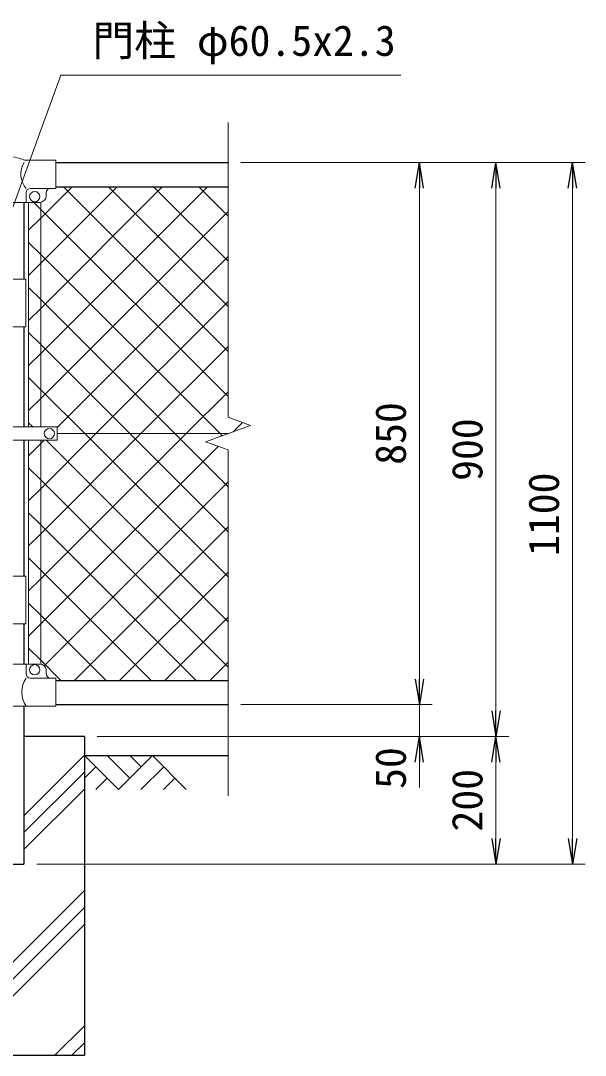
# Model space of a CAD drawing. Units: millimetres, scale not verified. Extents: x -4200 to 4200, y -2970 to 2970.
# Drawn here: x 2267 to 3152, y -1039 to 584 of the extents above; entities that cross this region are included whole.
import ezdxf
from ezdxf.enums import TextEntityAlignment as Align

# ---------------------------------------------------------------- set-up
doc = ezdxf.new("R2010")
doc.units = ezdxf.units.MM
doc.header["$LTSCALE"] = 10
for name, color, linetype, lineweight in [('0-2_D-STR1', 1, 'Continuous', 25), ('0-3_D-STR3', 3, 'Continuous', 13), ('0-4_D-DCR-HCH', 7, 'Continuous', 13), ('0-5_D-BGD', 7, 'Continuous', 25), ('0-6_D-STR4', 7, 'Continuous', 25), ('0-7_D-STR-DIM', 7, 'Continuous', 13), ('0-A_D-STR-TXT', 7, 'Continuous', 13), ('0-B_D-STR2', 7, 'Continuous', 13)]:
    doc.layers.add(name, color=color, linetype=linetype, lineweight=lineweight)
doc.layers.add('0-8_0', color=7, linetype='Continuous')
doc.styles.add('ＭＳ ゴシック', font='')
doc.styles.get('ＭＳ ゴシック').set_extended_font_data('MS Gothic')

# ---------------------------------------------------------------- blocks, each defined once
blk = doc.blocks.new('_Open')
at = {"layer": '0-8_0'}
blk.add_line((-10, 1.667), (0, 0), dxfattribs=at)
blk.add_lwpolyline([(-10, -1.667), (0, 0), (-10, 0)], dxfattribs=at)

msp = doc.modelspace()

# ---------------------------------------------------------------- linework, layer by layer
at = {"layer": '0-2_D-STR1'}
for p, q in [((2321.99, 361.37), (2591.99, 361.37)), ((2321.99, 323.37), (2591.99, 323.37)), ((2272.24, 299.07), (2272.24, 178.87)), ((2272.24, 103.87), (2272.24, -53.13)), ((2272.24, -74.13), (2272.24, -287.13)), ((2272.24, -362.13), (2272.24, -424.93)), ((2321.99, -450.63), (2591.99, -450.63)), ((2272.24, -490.93), (2272.24, -738.63)), ((2321.99, -488.63), (2591.99, -488.63)), ((2211.74, -738.63), (2272.24, -738.63))]:
    msp.add_line(p, q, dxfattribs=at)
at = {"layer": '0-3_D-STR3'}
for p, q in [((2273.12, 365.07), (2321.99, 365.07)), ((2321.99, 321.07), (2321.99, 365.07)), ((2275.39, 314.07), (2275.39, 299.07)), ((2282.39, 321.07), (2321.99, 321.07)), ((2306.99, 309.07), (2306.99, 314.07)), ((2208.59, 299.07), (2296.99, 299.07)), ((2279.49, 299.07), (2279.49, -53.13)), ((2298.49, 299.07), (2298.49, -53.13)), ((2210.95, 178.87), (2275.29, 178.87)), ((2275.29, 178.87), (2275.29, 103.87)), ((2189.35, 103.87), (2275.29, 103.87)), ((2209.19, -53.13), (2323.99, -53.13)), ((2323.99, -53.13), (2323.99, -74.13)), ((2591.99, -63.63), (2323.99, -63.63)), ((2209.19, -74.13), (2323.99, -74.13)), ((2279.49, -424.93), (2279.49, -74.13)), ((2298.49, -424.93), (2298.49, -74.13)), ((2210.95, -287.13), (2275.29, -287.13)), ((2275.29, -287.13), (2275.29, -362.13)), ((2189.35, -362.13), (2275.29, -362.13)), ((2206.29, -424.93), (2296.99, -424.93)), ((2275.39, -424.93), (2275.39, -439.93)), ((2306.99, -434.93), (2306.99, -439.93)), ((2282.39, -446.93), (2321.99, -446.93)), ((2321.99, -446.93), (2321.99, -490.93)), ((2206.29, -490.93), (2321.99, -490.93))]:
    msp.add_line(p, q, dxfattribs=at)
for centre in [(2288.99, 308.07), (2311.99, -63.63), (2288.99, -433.93)]:
    msp.add_circle(centre, 8, dxfattribs=at)
for centre, radius, start, end in [((2241.99, 291.37), 80, 67.09875, 113.10629), ((2300.52, 343.12), 33.4, 146.35914, 222.2959), ((2282.39, 314.07), 7, 90, 180), ((2296.99, 309.07), 10, 270, 0), ((2313.99, 314.07), 7, 90, 180), ((2296.99, -434.93), 10, 0, 90), ((2309.61, -468.93), 40.68, 147.25964, 212.74036), ((2282.39, -439.93), 7, 180, 270), ((2313.99, -439.93), 7, 180, 270)]:
    msp.add_arc(centre, radius, start, end, dxfattribs=at)
at = {"layer": '0-4_D-DCR-HCH'}
for p, q in [((2272.24, -662.9), (2366.99, -568.15)), ((2420.2, -621.84), (2366.99, -568.63)), ((2437.94, -604.11), (2402.47, -568.63)), ((2473.42, -568.63), (2420.2, -621.84)), ((2455.77, -586.46), (2437.94, -568.63)), ((2473.42, -568.63), (2526.63, -621.84)), ((2272.24, -689.41), (2366.99, -594.66)), ((2384.73, -586.37), (2366.99, -604.03)), ((2491.15, -586.37), (2455.52, -621.84)), ((2402.47, -604.11), (2384.65, -621.84)), ((2508.89, -604.11), (2491.07, -621.84)), ((2272.24, -715.93), (2366.99, -621.18)), ((2116.99, -1030.28), (2366.99, -780.28)), ((2135.15, -1038.63), (2366.99, -806.79)), ((2161.67, -1038.63), (2366.99, -833.31)), ((2320.77, -1038.63), (2366.99, -992.41)), ((2347.28, -1038.63), (2366.99, -1018.93))]:
    msp.add_line(p, q, dxfattribs=at)
at = {"layer": '0-5_D-BGD'}
msp.add_line((2366.99, -568.63), (2591.99, -568.63), dxfattribs=at)
at = {"layer": '0-6_D-STR4'}
for p, q in [((2366.99, -538.63), (2272.24, -538.63)), ((2366.99, -538.63), (2366.99, -1038.63)), ((2116.99, -1038.63), (2366.99, -1038.63))]:
    msp.add_line(p, q, dxfattribs=at)
at = {"layer": '0-7_D-STR-DIM'}
for p, q in [((2591.99, -37.98), (2591.99, 424.37)), ((2611.99, 361.37), (2911.99, 361.37)), ((2611.99, 361.37), (3031.99, 361.37)), ((2611.99, 361.37), (3151.99, 361.37)), ((2891.99, -448.63), (2891.99, 321.37)), ((3011.99, -498.63), (3011.99, 321.37)), ((3131.99, -698.63), (3131.99, 321.37)), ((2627.23, -50.81), (2591.99, -37.98)), ((2556.75, -76.46), (2627.23, -50.81)), ((2591.99, -89.28), (2556.75, -76.46)), ((2591.99, -631.63), (2591.99, -89.28)), ((2891.99, -448.63), (2891.99, -408.63)), ((2611.99, -488.63), (2911.99, -488.63)), ((2611.99, -488.63), (2911.99, -488.63)), ((2891.99, -538.63), (2891.99, -488.63)), ((2386.99, -538.63), (2911.99, -538.63)), ((2386.99, -538.63), (3031.99, -538.63)), ((2386.99, -538.63), (3031.99, -538.63)), ((2891.99, -578.63), (2891.99, -618.63)), ((3011.99, -578.63), (3011.99, -698.63)), ((2292.24, -738.63), (3151.99, -738.63)), ((2292.24, -738.63), (3031.99, -738.63))]:
    msp.add_line(p, q, dxfattribs=at)
at = {"layer": '0-A_D-STR-TXT'}
msp.add_lwpolyline([(2862.89, 498.46), (2329.73, 498.46), (2247.8, 272.73)], dxfattribs=at)
at = {"layer": '0-B_D-STR2'}
for p, q in [((2298.49, 274.28), (2347.57, 323.37)), ((2298.49, 203.57), (2418.28, 323.37)), ((2298.49, 132.86), (2489, 323.37)), ((2298.49, 62.15), (2559.71, 323.37)), ((2591.99, 65.28), (2333.9, 323.37)), ((2591.99, 135.99), (2404.61, 323.37)), ((2591.99, 206.7), (2475.32, 323.37)), ((2591.99, 277.41), (2546.03, 323.37)), ((2279.49, 255.28), (2298.49, 274.28)), ((2323.99, -53.77), (2591.99, 214.23)), ((2279.49, 184.57), (2298.49, 203.57)), ((2298.49, 146.65), (2279.49, 165.65)), ((2508.77, -63.63), (2298.49, 146.65)), ((2279.49, 113.86), (2298.49, 132.86)), ((2384.84, -63.63), (2591.99, 143.52)), ((2298.49, 75.93), (2279.49, 94.93)), ((2438.06, -63.63), (2298.49, 75.93)), ((2455.55, -63.63), (2591.99, 72.81)), ((2279.49, 43.15), (2298.49, 62.15)), ((2298.49, 5.22), (2279.49, 24.22)), ((2367.35, -63.63), (2298.49, 5.22)), ((2526.26, -63.63), (2591.99, 2.1)), ((2286.14, -53.13), (2279.49, -46.49)), ((2599.82, -60.78), (2614.45, -46.15)), ((2298.49, -149.98), (2384.84, -63.63)), ((2298.49, -220.69), (2455.55, -63.63)), ((2298.49, -291.4), (2526.26, -63.63)), ((2591.99, -288.28), (2367.35, -63.63)), ((2591.99, -217.57), (2438.06, -63.63)), ((2591.99, -146.85), (2508.77, -63.63)), ((2591.99, -358.99), (2307.14, -74.13)), ((2303.73, -427.59), (2591.99, -139.32)), ((2279.49, -168.98), (2298.49, -149.98)), ((2298.49, -206.91), (2279.49, -187.91)), ((2542.22, -450.63), (2298.49, -206.91)), ((2351.39, -450.63), (2591.99, -210.03)), ((2279.49, -239.69), (2298.49, -220.69)), ((2298.49, -277.62), (2279.49, -258.62)), ((2279.49, -310.4), (2298.49, -291.4)), ((2471.51, -450.63), (2298.49, -277.62)), ((2422.1, -450.63), (2591.99, -280.74)), ((2298.49, -348.33), (2279.49, -329.33)), ((2400.79, -450.63), (2298.49, -348.33)), ((2492.81, -450.63), (2591.99, -351.45)), ((2298.49, -419.04), (2279.49, -400.04)), ((2330.08, -450.63), (2298.49, -419.04)), ((2563.52, -450.63), (2591.99, -422.16))]:
    msp.add_line(p, q, dxfattribs=at)
for points in [[(2591.99, -5.43), (2298.49, 288.07), (2287.49, 299.07)], [(2279.49, -27.56), (2298.49, -8.56), (2591.99, 284.94)], [(2582.82, -66.97), (2579.48, -63.63), (2298.49, 217.36), (2279.49, 236.36)], [(2279.49, -98.27), (2298.49, -79.27), (2303.63, -74.13)], [(2279.49, -381.11), (2298.49, -362.11), (2576.83, -83.77)], [(2591.99, -429.7), (2298.49, -136.2), (2279.49, -117.2)]]:
    msp.add_lwpolyline(points, dxfattribs=at)

# ---------------------------------------------------------------- block references
at = {"layer": '0-7_D-STR-DIM', "xscale": 4, "yscale": 4}
for p, rotation in [((2891.99, 361.37), 90), ((3011.99, 361.37), 90), ((3131.99, 361.37), 90), ((2891.99, -488.63), 270), ((2891.99, -488.63), 270), ((3011.99, -538.63), 270), ((2891.99, -538.63), 90), ((3011.99, -538.63), 90), ((3011.99, -738.63), 270), ((3131.99, -738.63), 270)]:
    msp.add_blockref('_Open', p, dxfattribs=dict(at, rotation=rotation))

# ---------------------------------------------------------------- texts
at = {"layer": '0-7_D-STR-DIM', "style": 'ＭＳ ゴシック'}
for s, p in [('850', (2885.24, -112.51)), ('900', (3005.24, -137.76)), ('1100', (3125.24, -255.53)), ('50', (2885.24, -620.83)), ('200', (3005.24, -687.63))]:
    msp.add_text(s, height=48.09, rotation=90, dxfattribs=at).set_placement(p, align=Align.BOTTOM_LEFT)
at = {"layer": '0-A_D-STR-TXT', "style": 'ＭＳ ゴシック'}
msp.add_text('門柱 φ60.5x2.3', height=48.09, dxfattribs=at).set_placement((2379.38, 514.35), align=Align.BOTTOM_LEFT)

doc.saveas('drawing.dxf')
